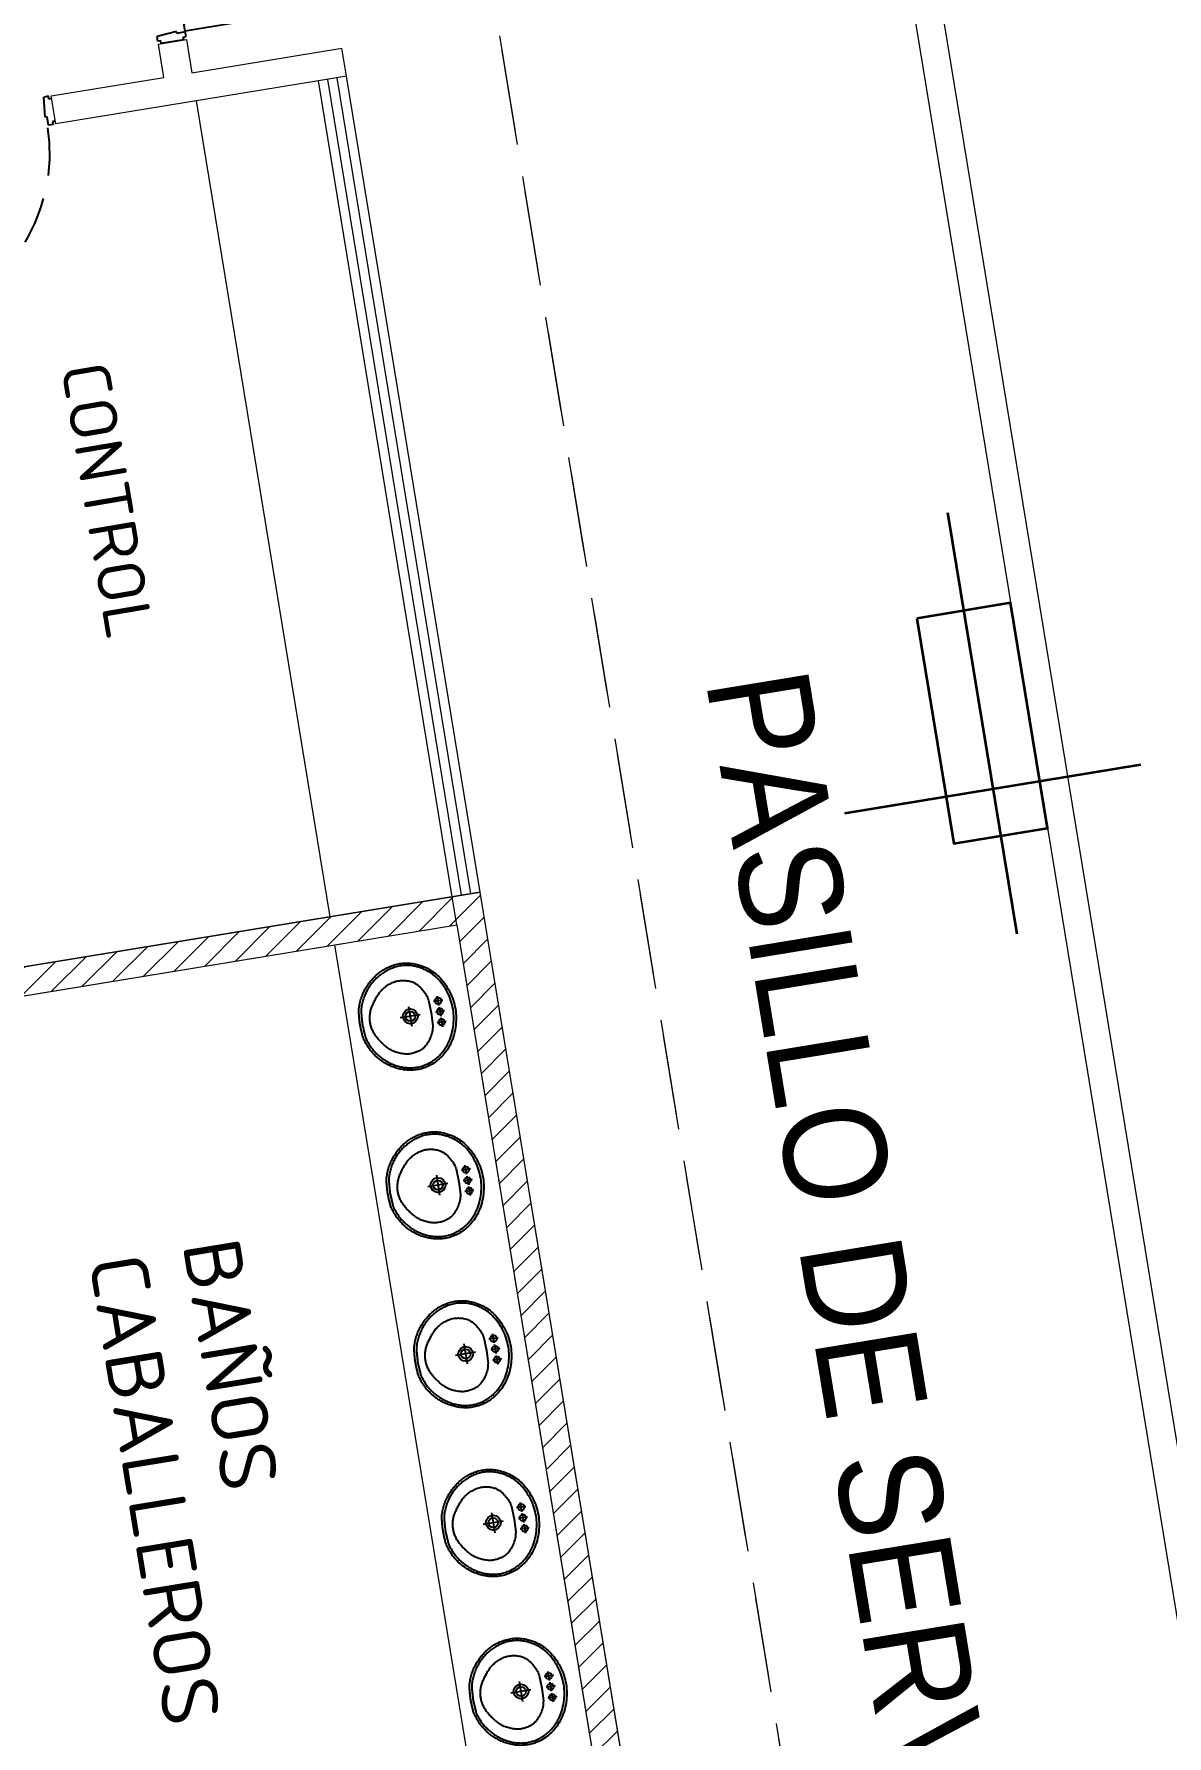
# Model space of a CAD drawing. Header units: metres. Extents: x 2 to 659295185, y -28 to 1124222152.
# Drawn here: x 655632.49 to 655638.45, y 1126381.87 to 1126390.82 of the extents above; entities that cross this region are included whole.
import ezdxf
from ezdxf.enums import TextEntityAlignment as Align

# ---------------------------------------------------------------- set-up
doc = ezdxf.new("R2010")
doc.units = ezdxf.units.M
doc.header["$MEASUREMENT"] = 0
for name, pattern in [('CCSM_C1_CUERPO EL$0$CONTINUA', [0]), ('CCSM_C1_CUERPO EL$0$DASHED', [0.75, 0.5, -0.25]), ('CCSM_C1_CUERPO EL$0$HIDDEN', [0.375, 0.25, -0.125]), ('CCSM_C1_CUERPO EL$0$HIDDEN2', [0.1875, 0.125, -0.0625]), ('DASHDOT', [1, 0.5, -0.25, 0, -0.25])]:
    doc.linetypes.add(name, pattern=pattern)
doc.layers.get('0').update_dxf_attribs({"linetype": 'CONTINUOUS'})
for name, color, linetype in [('CCSM_C1_CUERPO BJ$0$A-LOCAL ID', 7, 'CONTINUOUS'), ('CCSM_C1_CUERPO BJ$0$ID_Nº LOCAL', 7, 'CONTINUOUS'), ('CCSM_C1_CUERPO EL$0$A-PARED', 2, 'CCSM_C1_CUERPO EL$0$CONTINUA'), ('CCSM_C1_CUERPO EL$0$A-PROYECCIONES', 5, 'CCSM_C1_CUERPO EL$0$DASHED'), ('CCSM_C1_CUERPO EL$0$A-PUERTA', 5, 'CCSM_C1_CUERPO EL$0$CONTINUA'), ('CCSM_C1_CUERPO EL$0$A-SANITARIOS', 3, 'CONTINUOUS'), ('CCSM_C1_CUERPO EL$0$A-TEXTOS AREAS', 7, 'CCSM_C1_CUERPO EL$0$CONTINUA'), ('CCSM_C1_CUERPO EL$0$A-VENTANA', 4, 'CCSM_C1_CUERPO EL$0$CONTINUA'), ('CCSM_C1_CUERPO EL$0$A-VISTA 4', 8, 'CONTINUOUS'), ('CCSM_C1_CUERPO EL$0$A_PAREDES DE SERVICIO', 2, 'CCSM_C1_CUERPO EL$0$CONTINUA')]:
    doc.layers.add(name, color=color, linetype=linetype)
doc.layers.add('CCSM_XREF ESTRUCTURA15$0$E-CE-COLUMNA', color=2, linetype='CONTINUOUS', lineweight=35)
doc.layers.add('LOCALES ASIGNADOS', color=41, linetype='DASHDOT', lineweight=0)
doc.styles.add('CCSM_C1_CUERPO BJ$0$ROMANS', font='romans__.ttf')
doc.styles.add('CCSM_C1_CUERPO BJ$0$sigo', font='arial.ttf', dxfattribs={"width": 0.9})
doc.styles.add('CCSM_C1_CUERPO EL$0$ROMANS', font='romans__.ttf')
doc.styles.add('CCSM_C1_CUERPO EL$0$Standard', font='txt_____.ttf')

# ---------------------------------------------------------------- blocks, each defined once
blk = doc.blocks.new('CCSM_C1_CUERPO EL$0$P.Der 100.15')
for p, q in [((-0.045, 0.91), (-0.085, 0.91)), ((-0.085, 0), (-0.085, 0.91)), ((-0.045, 0.91), (-0.045, 0)), ((-0.985, -0.015), (-0.985, 0)), ((-0.985, 0), (-0.96, 0)), ((-0.96, 0), (-0.96, -0.045)), ((-0.04, 0), (-0.04, -0.045)), ((-0.015, 0), (-0.04, 0)), ((-0.015, -0.015), (-0.015, 0)), ((-1, -0.015), (-0.985, -0.015)), ((-0.96, -0.045), (-0.95, -0.045)), ((-0.95, -0.045), (-0.96, -0.15)), ((-0.045, 0), (-0.085, 0)), ((-0.05, -0.045), (-0.04, -0.15)), ((-0.04, -0.045), (-0.05, -0.045)), ((0, -0.015), (-0.015, -0.015)), ((-1, -0.135), (-0.985, -0.135)), ((-0.985, -0.135), (-0.985, -0.15)), ((-0.985, -0.15), (-0.96, -0.15)), ((-0.015, -0.15), (-0.04, -0.15)), ((0, -0.135), (-0.015, -0.135)), ((-0.015, -0.135), (-0.015, -0.15))]:
    blk.add_line(p, q)
at = {"color": 8, "linetype": 'CCSM_C1_CUERPO EL$0$HIDDEN'}
blk.add_arc((-0.045, 0), 0.91, 92.51931, 180, dxfattribs=at)
blk = doc.blocks.new('CCSM_C1_CUERPO EL$0$P. Doble 180+')
for p, q in [((-0.1376, 1.6192), (-0.1526, 1.6192)), ((-0.1526, 1.6192), (-0.1526, 1.5942)), ((-0.1376, 1.6342), (-0.1376, 1.6192)), ((-0.1376, 1.6342), (-0.0176, 1.6342)), ((-0.1376, 1.6342), (-0.0176, 1.6342)), ((-0.0176, 1.6342), (-0.0176, 1.6192)), ((-0.0176, 1.6192), (-0.0026, 1.6192)), ((-0.0026, 1.6192), (-0.0026, 1.5942)), ((-0.9376, 1.5892), (-0.1526, 1.5892)), ((-0.9376, 1.5892), (-0.9376, 1.5492)), ((-0.1526, 1.5492), (-0.9376, 1.5492)), ((-0.1526, 1.5942), (-0.1076, 1.5942)), ((-0.1526, 1.5892), (-0.1526, 1.5492)), ((-0.1076, 1.5842), (-0.0026, 1.5945)), ((-0.1076, 1.5942), (-0.1076, 1.5842)), ((-0.1526, 0.0692), (-0.9376, 0.0692)), ((-0.9376, 0.0292), (-0.9376, 0.0692)), ((-0.9376, 0.0292), (-0.9376, 0.0692)), ((-0.9376, 0.0292), (-0.1526, 0.0292)), ((-0.1526, 0.0292), (-0.1526, 0.0692)), ((-0.1526, 0.0242), (-0.1076, 0.0242)), ((-0.1526, -0.0008), (-0.1526, 0.0242)), ((-0.1076, 0.0342), (-0.0026, 0.0242)), ((-0.1076, 0.0242), (-0.1076, 0.0342)), ((-0.0026, -0.0008), (-0.0026, 0.0242)), ((-0.1376, -0.0008), (-0.1526, -0.0008)), ((-0.1376, -0.0158), (-0.1376, -0.0008)), ((-0.1376, -0.0158), (-0.0176, -0.0158)), ((-0.0176, -0.0158), (-0.0176, -0.0008)), ((-0.0176, -0.0008), (-0.0026, -0.0008))]:
    blk.add_line(p, q)
at = {"color": 8, "linetype": 'CCSM_C1_CUERPO EL$0$HIDDEN2'}
for centre, radius, start, end in [((-0.0688, 1.6862), 0.8795, 188.96376, 274.31696), ((-0.0752, -0.0599), 0.872, 85.22712, 171.49215)]:
    blk.add_arc(centre, radius, start, end, dxfattribs=at)
blk = doc.blocks.new('CCSM_C1_CUERPO EL$0$lavamanos')
at = {"linetype": 'Continuous'}
for p, q in [((-1.14567, -2.91338), (-2.87008, -2.91338)), ((-2.00787, -2.04724), (-2.00787, -3.77559)), ((-0.8622, -2.91338), (0.8622, -2.91338)), ((0, -2.04724), (0, -3.77559)), ((1.14567, -2.91338), (2.87008, -2.91338)), ((2.00787, -2.04724), (2.00787, -3.77559)), ((-1.88583, -8.50393), (1.88583, -8.50393)), ((0, -6.61811), (0, -10.38976))]:
    blk.add_line(p, q, dxfattribs=at)
for points in [[(0, -17.99212), (-0.15602, -17.98496), (-0.31178, -17.97732), (-0.46676, -17.96923), (-0.62247, -17.96061), (-0.7774, -17.95154), (-0.93305, -17.94193), (-1.08792, -17.93189), (-1.24321, -17.92132), (-1.24409, -17.92126), (-1.40018, -17.91107), (-1.55581, -17.90029), (-1.7108, -17.88895), (-1.86635, -17.87695), (-2.02185, -17.86434), (-2.17729, -17.85112), (-2.33209, -17.83734), (-2.48664, -17.82298), (-2.48819, -17.82283), (-2.7321, -17.76466), (-2.9741, -17.70033), (-3.21422, -17.62983), (-3.4526, -17.55314), (-3.68878, -17.47039), (-3.92289, -17.38154), (-4.15451, -17.28676), (-4.3831, -17.18628), (-4.38583, -17.18504), (-4.61263, -17.07783), (-4.836, -16.96507), (-5.05637, -16.84657), (-5.2736, -16.7224), (-5.48754, -16.59265), (-5.69793, -16.45748), (-5.90487, -16.31683), (-6.10726, -16.17149), (-6.11024, -16.16929), (-6.27287, -16.04616), (-6.43208, -15.92036), (-6.58866, -15.7913), (-6.74256, -15.65905), (-6.8937, -15.52366), (-7.04202, -15.38519), (-7.18756, -15.24358), (-7.32904, -15.10015), (-7.33071, -15.09842), (-7.47169, -14.95052), (-7.6088, -14.80093), (-7.74293, -14.64866), (-7.87401, -14.49376), (-8.00211, -14.33619), (-8.12696, -14.17623), (-8.24863, -14.01384), (-8.36614, -13.85039), (-8.36797, -13.84777), (-8.50025, -13.65325), (-8.62668, -13.45667), (-8.74803, -13.25691), (-8.86431, -13.054), (-8.9753, -12.8483), (-9.08105, -12.6397), (-9.18137, -12.42859), (-9.27559, -12.21653), (-9.36657, -11.99892), (-9.45134, -11.78056), (-9.53044, -11.56007), (-9.6038, -11.33761), (-9.67138, -11.11333), (-9.73313, -10.88737), (-9.78902, -10.6599), (-9.83858, -10.43307), (-9.88817, -10.16833), (-9.9285, -9.90369), (-9.95981, -9.63782), (-9.98205, -9.37117), (-9.99523, -9.10379), (-9.99931, -8.83997), (-9.99443, -8.57243), (-9.98031, -8.30315), (-9.98012, -8.30043), (-9.95723, -8.03641), (-9.92507, -7.77125), (-9.88387, -7.50746), (-9.83362, -7.24512), (-9.77443, -6.98478), (-9.70635, -6.72662), (-9.62943, -6.47083), (-9.54331, -6.21653), (-9.54108, -6.21034), (-9.42519, -5.90571), (-9.29761, -5.60409), (-9.15896, -5.30725), (-9.0095, -5.0157), (-8.84949, -4.72997), (-8.67901, -4.45019), (-8.49844, -4.17699), (-8.30709, -3.90944), (-8.10673, -3.65144), (-7.896, -3.39996), (-7.67614, -3.15661), (-7.44739, -2.92165), (-7.21002, -2.69534), (-6.96428, -2.47795), (-6.71071, -2.26995), (-6.44882, -2.07086), (-6.4474, -2.06985), (-6.09342, -1.8285), (-5.72945, -1.60035), (-5.35697, -1.38637), (-4.97653, -1.1869), (-4.58869, -1.00223), (-4.19402, -0.83262), (-3.79311, -0.67834), (-3.38583, -0.53937), (-3.38148, -0.53797), (-2.97062, -0.41452), (-2.55462, -0.30671), (-2.1348, -0.21491), (-1.71177, -0.13925), (-1.28615, -0.07986), (-0.85858, -0.03682), (-0.42966, -0.01018), (0, 0), (0.42963, -0.01033), (0.85867, -0.03702), (1.28621, -0.08015), (1.71194, -0.13969), (2.13491, -0.21549), (2.55482, -0.30751), (2.97072, -0.41554), (3.38189, -0.53937), (3.78887, -0.67819), (4.18996, -0.83242), (4.58469, -1.00185), (4.97278, -1.18636), (5.35351, -1.38562), (5.72617, -1.59924), (6.0905, -1.82709), (6.44479, -2.068), (6.44882, -2.07086), (6.45017, -2.07185), (6.71159, -2.27052), (6.96469, -2.47832), (7.20981, -2.69548), (7.4466, -2.9217), (7.67469, -3.15662), (7.89383, -3.39998), (8.10359, -3.65128), (8.30315, -3.90944), (8.49534, -4.17689), (8.67685, -4.45036), (8.84803, -4.73025), (9.00872, -5.01629), (9.1587, -5.30809), (9.29776, -5.60525), (9.42572, -5.90736), (9.54188, -6.21255), (9.54331, -6.21653), (9.62943, -6.47084), (9.70633, -6.72652), (9.77441, -6.98469), (9.83361, -7.24504), (9.88386, -7.50739), (9.92507, -7.77118), (9.95722, -8.03623), (9.98013, -8.30043), (9.98032, -8.30315), (9.99443, -8.57236), (9.99931, -8.84003), (9.99523, -9.10374), (9.98205, -9.37112), (9.95979, -9.63791), (9.92848, -9.90378), (9.88817, -10.16832), (9.83858, -10.43307), (9.83797, -10.43598), (9.78765, -10.66236), (9.73129, -10.88918), (9.66927, -11.11468), (9.60166, -11.33855), (9.52854, -11.56054), (9.44988, -11.78078), (9.36576, -11.999), (9.27559, -12.21653), (9.18048, -12.42865), (9.07944, -12.63991), (8.97322, -12.84862), (8.86195, -13.05451), (8.74556, -13.25773), (8.6242, -13.45801), (8.49793, -13.65523), (8.36614, -13.85039), (8.24854, -14.01397), (8.12687, -14.17636), (8.00201, -14.33631), (7.87401, -14.49376), (7.74293, -14.64866), (7.6087, -14.80104), (7.47159, -14.95063), (7.33071, -15.09842), (7.18852, -15.24243), (7.04257, -15.38427), (6.89358, -15.52312), (6.74182, -15.65872), (6.58715, -15.79121), (6.42973, -15.92042), (6.26975, -16.04622), (6.1063, -16.16929), (5.90409, -16.31515), (5.69734, -16.45615), (5.48694, -16.59165), (5.27292, -16.72162), (5.05566, -16.84583), (4.83521, -16.96427), (4.61158, -17.07691), (4.38467, -17.18378), (4.38189, -17.18504), (4.15347, -17.28579), (3.92197, -17.38088), (3.68808, -17.46994), (3.4521, -17.55286), (3.2139, -17.62968), (2.9738, -17.7003), (2.73195, -17.76467), (2.48819, -17.82283), (2.48664, -17.82298), (2.33209, -17.83734), (2.17669, -17.85117), (2.02124, -17.86439), (1.86635, -17.87695), (1.7108, -17.88895), (1.55521, -17.90034), (1.39957, -17.91111), (1.24409, -17.92126), (1.24321, -17.92132), (1.08792, -17.93189), (0.9323, -17.94198), (0.7774, -17.95154), (0.62172, -17.96065), (0.46676, -17.96923), (0.31102, -17.97736), (0.15602, -17.98496), (0, -17.99212)], [(0, -16.06299), (-0.18792, -16.0599), (-0.37554, -16.05066), (-0.56285, -16.03525), (-0.74947, -16.01371), (-0.93536, -15.98605), (-1.12025, -15.95229), (-1.30384, -15.91251), (-1.4859, -15.86675), (-1.48819, -15.86614), (-1.49138, -15.86528), (-1.672, -15.81354), (-1.8507, -15.75596), (-2.02734, -15.69259), (-2.20181, -15.62348), (-2.374, -15.54866), (-2.54358, -15.46828), (-2.71043, -15.3824), (-2.87402, -15.29133), (-3.04605, -15.19008), (-3.21542, -15.08647), (-3.38315, -14.9799), (-3.5489, -14.8706), (-3.71277, -14.7585), (-3.87486, -14.64352), (-4.03483, -14.52591), (-4.19175, -14.40641), (-4.19291, -14.40551), (-4.34937, -14.28142), (-4.50255, -14.1558), (-4.65382, -14.02758), (-4.80284, -13.89704), (-4.94986, -13.76398), (-5.09456, -13.62867), (-5.23718, -13.49089), (-5.37629, -13.35207), (-5.37795, -13.35039), (-5.37876, -13.34942), (-5.52197, -13.17233), (-5.65854, -12.99125), (-5.78892, -12.80566), (-5.91297, -12.61578), (-6.03053, -12.42182), (-6.14144, -12.2241), (-6.24566, -12.02265), (-6.34252, -11.81889), (-6.34294, -11.81798), (-6.4347, -11.60908), (-6.51887, -11.39832), (-6.59586, -11.18484), (-6.66561, -10.96878), (-6.72798, -10.75058), (-6.78293, -10.5304), (-6.83039, -10.30848), (-6.87008, -10.08661), (-6.87037, -10.08329), (-6.88356, -9.88894), (-6.88978, -9.69559), (-6.88918, -9.50479), (-6.88176, -9.31148), (-6.86748, -9.11856), (-6.84635, -8.92626), (-6.81842, -8.73484), (-6.78346, -8.5433), (-6.78313, -8.54172), (-6.74096, -8.35347), (-6.69168, -8.16565), (-6.63561, -7.97975), (-6.57283, -7.796), (-6.50342, -7.61466), (-6.42746, -7.43595), (-6.34506, -7.26013), (-6.25591, -7.08661), (-6.08348, -6.85262), (-5.89907, -6.62679), (-5.70371, -6.41048), (-5.49777, -6.20413), (-5.28179, -6.00827), (-5.05633, -5.82341), (-4.82195, -5.65), (-4.57874, -5.48819), (-4.32876, -5.34015), (-4.07122, -5.20434), (-3.80737, -5.08145), (-3.53769, -4.97171), (-3.26299, -4.87546), (-2.9838, -4.79287), (-2.70086, -4.72417), (-2.41481, -4.66952), (-2.41339, -4.66929), (0, -4.56693), (2.41339, -4.66929), (2.41481, -4.66952), (2.70086, -4.72417), (2.98371, -4.79285), (3.26291, -4.87543), (3.5376, -4.97168), (3.80729, -5.08142), (4.07114, -5.2043), (4.32869, -5.34011), (4.57874, -5.48819), (4.82187, -5.64995), (5.05626, -5.82335), (5.28173, -6.00821), (5.49771, -6.20407), (5.70365, -6.41042), (5.89907, -6.62679), (6.08348, -6.85262), (6.25591, -7.08661), (6.34414, -7.2601), (6.42574, -7.43587), (6.50097, -7.61437), (6.5698, -7.79552), (6.63207, -7.97894), (6.68777, -8.16455), (6.73678, -8.35195), (6.77883, -8.5399), (6.77953, -8.5433), (6.81538, -8.73475), (6.84411, -8.92617), (6.8659, -9.11858), (6.88074, -9.31165), (6.88859, -9.50514), (6.88948, -9.69608), (6.88343, -9.88963), (6.8703, -10.08407), (6.87008, -10.08661), (6.83037, -10.30858), (6.7829, -10.5305), (6.72795, -10.75068), (6.66558, -10.96888), (6.59586, -11.18484), (6.51887, -11.39832), (6.4347, -11.60908), (6.34294, -11.81798), (6.34252, -11.81889), (6.24562, -12.02262), (6.14129, -12.22398), (6.03014, -12.42165), (5.91231, -12.61541), (5.78792, -12.80504), (5.65714, -12.9903), (5.52016, -13.17091), (5.37646, -13.34749), (5.37402, -13.35039), (5.23533, -13.48965), (5.09309, -13.6277), (4.94864, -13.76317), (4.8019, -13.89615), (4.65278, -14.02673), (4.50159, -14.15462), (4.34823, -14.27992), (4.19174, -14.40337), (4.18898, -14.40551), (4.03258, -14.52531), (3.87308, -14.64318), (3.71169, -14.75815), (3.54833, -14.87031), (3.38305, -14.97961), (3.2159, -15.08603), (3.04692, -15.18953), (2.87543, -15.29051), (2.87402, -15.29133), (2.87064, -15.29327), (2.7069, -15.38393), (2.53994, -15.46947), (2.37031, -15.54958), (2.19818, -15.62419), (2.02374, -15.69321), (1.84717, -15.75658), (1.66865, -15.81423), (1.48819, -15.86614), (1.4859, -15.86675), (1.30384, -15.91251), (1.12016, -15.95231), (0.93536, -15.98605), (0.74947, -16.01371), (0.56285, -16.03525), (0.37554, -16.05066), (0.18792, -16.0599), (0, -16.06299)]]:
    blk.add_lwpolyline(points, close=True, dxfattribs=at)
blk.add_lwpolyline([(0, -0.43307), (-0.0032, -0.43309), (-0.41557, -0.44293), (-0.82705, -0.4685), (-1.23741, -0.50981), (-1.64573, -0.56674), (-2.05158, -0.63924), (-2.45453, -0.72723), (-2.85365, -0.83052), (-3.24803, -0.94881), (-3.63967, -1.08338), (-4.02553, -1.23249), (-4.40547, -1.39606), (-4.77897, -1.57387), (-5.14533, -1.76558), (-5.50434, -1.97107), (-5.85533, -2.18998), (-6.19685, -2.42126), (-6.19827, -2.42231), (-6.2887, -2.49008), (-6.37749, -2.55848), (-6.46537, -2.62804), (-6.55222, -2.69867), (-6.63824, -2.77053), (-6.7233, -2.84351), (-6.80739, -2.91761), (-6.88976, -2.99212), (-6.97274, -3.06918), (-7.0539, -3.14641), (-7.13418, -3.22475), (-7.21345, -3.30404), (-7.29177, -3.38434), (-7.36908, -3.46561), (-7.44528, -3.54774), (-7.51968, -3.62992), (-7.52139, -3.63182), (-7.52994, -3.6414), (-7.53828, -3.65087), (-7.54653, -3.66038), (-7.55471, -3.66995), (-7.56284, -3.6796), (-7.57088, -3.68929), (-7.57885, -3.69904), (-7.58661, -3.70866), (-7.59313, -3.71598), (-7.60096, -3.72476), (-7.60895, -3.73372), (-7.61679, -3.74249), (-7.62464, -3.75126), (-7.63265, -3.7602), (-7.64051, -3.76896), (-7.64982, -3.77933), (-7.65354, -3.78346), (-7.77251, -3.92911), (-7.88765, -4.07645), (-7.9995, -4.22614), (-8.10806, -4.37823), (-8.2133, -4.53265), (-8.31516, -4.68931), (-8.4136, -4.84814), (-8.50787, -5.00787), (-8.50846, -5.00889), (-8.60047, -5.17295), (-8.6881, -5.33775), (-8.77195, -5.50437), (-8.85211, -5.67293), (-8.92848, -5.84325), (-9.00102, -6.01523), (-9.06964, -6.18868), (-9.13386, -6.3622), (-9.21541, -6.60277), (-9.2883, -6.84446), (-9.35302, -7.08859), (-9.40945, -7.33476), (-9.45752, -7.5827), (-9.49718, -7.83201), (-9.52841, -8.08263), (-9.55101, -8.3323), (-9.55118, -8.33464), (-9.56448, -8.58891), (-9.56894, -8.84181), (-9.56479, -9.09102), (-9.55192, -9.34362), (-9.53034, -9.59552), (-9.50007, -9.84664), (-9.46116, -10.09645), (-9.41339, -10.34645), (-9.36597, -10.56168), (-9.31264, -10.77768), (-9.25391, -10.99213), (-9.18973, -11.20515), (-9.12019, -11.41649), (-9.04537, -11.62587), (-8.96522, -11.83341), (-8.87925, -12.04028), (-8.87795, -12.0433), (-8.78772, -12.24568), (-8.69175, -12.44739), (-8.59074, -12.64662), (-8.48477, -12.84325), (-8.37396, -13.03704), (-8.25824, -13.2281), (-8.13777, -13.4162), (-8.01181, -13.60236), (-7.8991, -13.75924), (-7.78256, -13.91489), (-7.66288, -14.06833), (-7.54019, -14.21938), (-7.41464, -14.36786), (-7.28609, -14.51395), (-7.15468, -14.65748), (-7.01968, -14.79921), (-7.01804, -14.8009), (-6.88233, -14.93771), (-6.74301, -15.07248), (-6.60095, -15.20433), (-6.45608, -15.33332), (-6.30869, -15.4592), (-6.15872, -15.582), (-6.00614, -15.70177), (-5.85039, -15.81889), (-5.65802, -15.95721), (-5.46155, -16.09113), (-5.26164, -16.22013), (-5.05866, -16.34397), (-4.8525, -16.46272), (-4.64353, -16.57616), (-4.43164, -16.68435), (-4.21654, -16.7874), (-4.00016, -16.88334), (-3.7808, -16.97381), (-3.55914, -17.05851), (-3.33535, -17.13737), (-3.10943, -17.21039), (-2.88181, -17.27743), (-2.65252, -17.33848), (-2.42126, -17.3937), (-2.4164, -17.39414), (-2.26792, -17.40746), (-2.11711, -17.42063), (-1.96627, -17.43345), (-1.81637, -17.44583), (-1.66547, -17.45794), (-1.51454, -17.46969), (-1.36456, -17.48101), (-1.2126, -17.49212), (-1.21195, -17.49216), (-1.06192, -17.50172), (-0.91055, -17.51099), (-0.75821, -17.51996), (-0.60681, -17.5285), (-0.45538, -17.53668), (-0.30393, -17.54449), (-0.15246, -17.55193), (0, -17.55905), (0.00328, -17.5589), (0.15446, -17.55184), (0.30468, -17.54445), (0.45581, -17.53664), (0.60599, -17.52851), (0.75707, -17.51995), (0.90721, -17.51107), (1.05825, -17.50176), (1.20866, -17.49212), (1.36029, -17.48111), (1.51241, -17.46969), (1.66354, -17.45797), (1.8156, -17.44581), (1.96667, -17.43337), (2.11867, -17.42047), (2.26968, -17.4073), (2.42031, -17.39379), (2.42126, -17.3937), (2.65238, -17.33852), (2.88181, -17.27743), (3.10943, -17.21039), (3.33521, -17.13742), (3.55901, -17.05856), (3.7808, -16.97381), (4.00016, -16.88334), (4.21654, -16.7874), (4.43164, -16.68435), (4.6434, -16.57622), (4.8525, -16.46272), (5.05854, -16.34404), (5.26164, -16.22013), (5.46143, -16.09121), (5.65802, -15.95721), (5.85039, -15.81889), (6.00615, -15.70175), (6.15862, -15.58207), (6.30859, -15.45926), (6.4561, -15.33329), (6.60087, -15.20439), (6.74295, -15.07252), (6.88238, -14.93765), (7.01804, -14.8009), (7.01969, -14.79921), (7.02105, -14.79782), (7.15567, -14.65643), (7.28652, -14.5133), (7.41453, -14.36744), (7.53947, -14.21913), (7.66147, -14.06821), (7.78039, -13.91485), (7.89609, -13.75922), (8.00787, -13.60236), (8.0096, -13.59989), (8.13606, -13.41435), (8.25698, -13.22677), (8.37307, -13.03615), (8.48432, -12.84251), (8.59052, -12.64621), (8.69167, -12.44726), (8.78775, -12.24567), (8.87795, -12.0433), (8.87925, -12.04028), (8.96517, -11.83354), (9.04532, -11.62599), (9.12019, -11.41649), (9.18969, -11.20528), (9.25387, -10.99226), (9.31264, -10.77768), (9.36594, -10.56181), (9.41339, -10.34645), (9.46031, -10.09655), (9.49841, -9.84683), (9.528, -9.59584), (9.54903, -9.34411), (9.56147, -9.0917), (9.56532, -8.84263), (9.56069, -8.59006), (9.54733, -8.33598), (9.54724, -8.33464), (9.5471, -8.33258), (9.52539, -8.08282), (9.49496, -7.83221), (9.45595, -7.58269), (9.40843, -7.33476), (9.35241, -7.08849), (9.28802, -6.8444), (9.2153, -6.60265), (9.13386, -6.3622), (9.06964, -6.18868), (9.00097, -6.01512), (8.92843, -5.84313), (8.85211, -5.67293), (8.77195, -5.50437), (8.68804, -5.33764), (8.60041, -5.17283), (8.50846, -5.00889), (8.50787, -5.00787), (8.41351, -4.84809), (8.31492, -4.68927), (8.21283, -4.53269), (8.10729, -4.37842), (7.99834, -4.22653), (7.88605, -4.07709), (7.77047, -3.93019), (7.6509, -3.785), (7.64961, -3.78346), (7.64773, -3.78111), (7.64044, -3.77207), (7.63296, -3.7629), (7.6254, -3.75376), (7.6178, -3.74469), (7.61012, -3.73564), (7.60241, -3.72667), (7.59461, -3.71773), (7.58661, -3.70866), (7.5849, -3.70676), (7.57635, -3.69719), (7.56803, -3.68774), (7.55976, -3.6782), (7.55157, -3.66863), (7.54346, -3.65899), (7.53542, -3.6493), (7.52744, -3.63955), (7.51969, -3.62992), (7.44528, -3.54773), (7.36897, -3.46549), (7.29174, -3.38431), (7.21341, -3.30399), (7.13412, -3.22469), (7.05392, -3.14644), (6.97266, -3.06909), (6.88976, -2.99212), (6.8073, -2.91758), (6.7232, -2.84362), (6.63798, -2.77074), (6.55187, -2.69913), (6.46467, -2.62864), (6.3766, -2.55945), (6.28759, -2.49147), (6.19691, -2.42419), (6.19291, -2.42126), (5.85224, -2.18986), (5.50224, -1.97105), (5.1442, -1.76567), (4.77877, -1.5741), (4.40618, -1.39645), (4.02713, -1.23307), (3.64214, -1.08419), (3.25136, -0.94988), (3.24803, -0.94881), (2.85263, -0.8305), (2.45261, -0.72723), (2.04878, -0.63926), (1.64205, -0.56678), (1.2327, -0.50984), (0.82163, -0.46856), (0.40913, -0.44298), (-0.00394, -0.43307)], dxfattribs=at)
for centre, radius in [((-2.00787, -2.91338), 0.59055), ((0, -2.91338), 0.59055), ((2.00787, -2.91338), 0.59056), ((0, -8.50393), 1.37795), ((0, -8.50393), 0.88583)]:
    blk.add_circle(centre, radius, dxfattribs=at)
blk = doc.blocks.new('CCSM_XREF ESTRUCTURA15$0$COL REC 120X50')
at = {"color": 5}
for p, q in [((0, -0.7889), (0, 0.7889)), ((-1.4737, 0), (0.7737, 0))]:
    blk.add_line(p, q, dxfattribs=at)
blk.add_lwpolyline([(-0.95, -0.25), (0.25, -0.25), (0.25, 0.25), (-0.95, 0.25)], close=True)
blk = doc.blocks.new('CCSM_C1_CUERPO BJ$0$IDENT LOCAL')
at = {"style": 'CCSM_C1_CUERPO BJ$0$ROMANS'}
for tag, height, p in [('AREA-EXACTA', 0.5, (0.587, 0.096)), ('NºLOCAL', 0.7, (1.17, 0.119)), ('RUBRO', 0.35, (0, 0)), ('USO', 0.35, (-0.587, -0.096))]:
    blk.add_attdef(tag, text='', height=height, rotation=279.3085, dxfattribs=at).set_placement(p, align=Align.BOTTOM_CENTER)

msp = doc.modelspace()

# ---------------------------------------------------------------- hatches: boundary and pattern name
at = {"layer": 'CCSM_C1_CUERPO EL$0$A_PAREDES DE SERVICIO', "lineweight": 5}
h = msp.add_hatch(dxfattribs=at)
h.set_pattern_fill('ANSI31', color=8, scale=0.03, style=0)
h.set_pattern_definition([(45, (-1.749075, -4.25296), (-0.067351920908, 0.067351920908), [])])
edge = h.paths.add_edge_path()
edge.add_line((655630.9116, 1126373.7091), (655636.5957, 1126374.6408))
edge.add_line((655636.5957, 1126374.6408), (655636.6119, 1126374.5421))
edge.add_line((655636.6119, 1126374.5421), (655636.7599, 1126374.5664))
edge.add_line((655636.7599, 1126374.5664), (655634.8351, 1126386.3097))
edge.add_line((655634.8351, 1126386.3097), (655632.22, 1126385.881))
edge.add_line((655632.22, 1126385.881), (655631.9445, 1126387.5619))
edge.add_line((655631.9445, 1126387.5619), (655629.8041, 1126387.211))
edge.add_line((655629.8041, 1126387.211), (655629.7879, 1126387.3097))
edge.add_line((655629.7879, 1126387.3097), (655629.6399, 1126387.2855))
edge.add_line((655629.6399, 1126387.2855), (655629.6965, 1126386.9401))
edge.add_line((655629.6965, 1126386.9401), (655629.8445, 1126386.9643))
edge.add_line((655629.8445, 1126386.9643), (655629.8283, 1126387.063))
edge.add_line((655629.8283, 1126387.063), (655631.8207, 1126387.3896))
edge.add_line((655631.8207, 1126387.3896), (655632.072, 1126385.8568))
edge.add_line((655632.072, 1126385.8568), (655630.0786, 1126385.53))
edge.add_line((655630.0786, 1126385.53), (655629.9905, 1126386.0763))
edge.add_line((655629.9905, 1126386.0763), (655629.8421, 1126386.0519))
edge.add_line((655629.8421, 1126386.0519), (655630.267, 1126383.4531))
edge.add_line((655630.267, 1126383.4531), (655631.0763, 1126383.5858))
edge.add_line((655631.0763, 1126383.5858), (655631.5196, 1126380.8815))
edge.add_line((655631.5196, 1126380.8815), (655631.64, 1126380.9012))
edge.add_line((655631.64, 1126380.9012), (655631.6319, 1126380.9506))
edge.add_line((655631.6319, 1126380.9506), (655632.3714, 1126381.0718))
edge.add_line((655632.3714, 1126381.0718), (655632.3471, 1126381.2198))
edge.add_line((655632.3471, 1126381.2198), (655631.6352, 1126381.1031))
edge.add_line((655631.6352, 1126381.1031), (655631.2243, 1126383.61))
edge.add_line((655631.2243, 1126383.61), (655631.9644, 1126383.7314))
edge.add_line((655631.9644, 1126383.7314), (655631.9402, 1126383.8794))
edge.add_line((655631.9402, 1126383.8794), (655630.3907, 1126383.6254))
edge.add_line((655630.3907, 1126383.6254), (655630.1028, 1126385.382))
edge.add_line((655630.1028, 1126385.382), (655634.7113, 1126386.1373))
edge.add_line((655634.7113, 1126386.1373), (655635.6204, 1126380.591))
edge.add_line((655635.6204, 1126380.591), (655634.9523, 1126380.4815))
edge.add_line((655634.9523, 1126380.4815), (655634.9766, 1126380.3335))
edge.add_line((655634.9766, 1126380.3335), (655635.6447, 1126380.443))
edge.add_line((655635.6447, 1126380.443), (655636.5714, 1126374.7888))
edge.add_line((655636.5714, 1126374.7888), (655635.5303, 1126374.6182))
edge.add_line((655635.5303, 1126374.6182), (655635.2311, 1126376.4438))
edge.add_line((655635.2311, 1126376.4438), (655635.1324, 1126376.4276))
edge.add_line((655635.1324, 1126376.4276), (655635.4317, 1126374.602))
edge.add_line((655635.4317, 1126374.602), (655634.3905, 1126374.4314))
edge.add_line((655634.3905, 1126374.4314), (655634.0913, 1126376.257))
edge.add_line((655634.0913, 1126376.257), (655633.9926, 1126376.2408))
edge.add_line((655633.9926, 1126376.2408), (655634.2919, 1126374.4152))
edge.add_line((655634.2919, 1126374.4152), (655633.2508, 1126374.2445))
edge.add_line((655633.2508, 1126374.2445), (655632.9515, 1126376.0702))
edge.add_line((655632.9515, 1126376.0702), (655632.8528, 1126376.054))
edge.add_line((655632.8528, 1126376.054), (655633.1521, 1126374.2284))
edge.add_line((655633.1521, 1126374.2284), (655632.111, 1126374.0577))
edge.add_line((655632.111, 1126374.0577), (655631.8117, 1126375.8834))
edge.add_line((655631.8117, 1126375.8834), (655631.713, 1126375.8672))
edge.add_line((655631.713, 1126375.8672), (655632.0123, 1126374.0415))
edge.add_line((655632.0123, 1126374.0415), (655630.9712, 1126373.8709))
edge.add_line((655630.9712, 1126373.8709), (655630.0444, 1126379.525))
edge.add_line((655630.0444, 1126379.525), (655633.7924, 1126380.1394))
edge.add_line((655633.7924, 1126380.1394), (655633.7681, 1126380.2874))
edge.add_line((655633.7681, 1126380.2874), (655631.7916, 1126379.9634))
edge.add_line((655631.7916, 1126379.9634), (655631.7835, 1126380.0128))
edge.add_line((655631.7835, 1126380.0128), (655631.6651, 1126379.9934))
edge.add_line((655631.6651, 1126379.9934), (655631.6732, 1126379.944))
edge.add_line((655631.6732, 1126379.944), (655629.0285, 1126379.5105))
edge.add_line((655629.0285, 1126379.5105), (655629.0204, 1126379.5599))
edge.add_line((655629.0204, 1126379.5599), (655628.902, 1126379.5405))
edge.add_line((655628.902, 1126379.5405), (655628.9101, 1126379.4911))
edge.add_line((655628.9101, 1126379.4911), (655626.4162, 1126379.0824))
edge.add_line((655626.4162, 1126379.0824), (655626.4405, 1126378.9343))
edge.add_line((655626.4405, 1126378.9343), (655629.8964, 1126379.5008))
edge.add_line((655629.8964, 1126379.5008), (655630.8231, 1126373.8466))
edge.add_line((655630.8231, 1126373.8466), (655629.782, 1126373.676))
edge.add_line((655629.782, 1126373.676), (655629.4828, 1126375.5016))
edge.add_line((655629.4828, 1126375.5016), (655629.3841, 1126375.4854))
edge.add_line((655629.3841, 1126375.4854), (655629.6834, 1126373.6598))
edge.add_line((655629.6834, 1126373.6598), (655628.6422, 1126373.4892))
edge.add_line((655628.6422, 1126373.4892), (655628.343, 1126375.3148))
edge.add_line((655628.343, 1126375.3148), (655628.2443, 1126375.2986))
edge.add_line((655628.2443, 1126375.2986), (655628.5436, 1126373.473))
edge.add_line((655628.5436, 1126373.473), (655627.838, 1126373.3573))
edge.add_line((655627.838, 1126373.3573), (655627.8622, 1126373.2093))
edge.add_line((655627.8622, 1126373.2093), (655630.7635, 1126373.6849))
h.paths.add_polyline_path([(655628.079, 1126385.3036), (655627.9309, 1126385.2793), (655627.9471, 1126385.1806), (655625.9536, 1126384.8539), (655625.9779, 1126384.7059), (655627.9714, 1126385.0326), (655628.1137, 1126384.1642), (655628.1138, 1126384.1642), (655628.1171, 1126384.1445), (655628.117, 1126384.1445), (655628.2593, 1126383.2761), (655628.2594, 1126383.2761), (655628.2626, 1126383.2563), (655628.2625, 1126383.2563), (655628.4049, 1126382.3879), (655628.405, 1126382.3879), (655628.4082, 1126382.3682), (655628.4081, 1126382.3682), (655628.6945, 1126380.6211), (655627.1732, 1126380.3718), (655627.1975, 1126380.2237), (655628.7483, 1126380.4779), (655628.7564, 1126380.4286), (655628.8748, 1126380.448), (655628.8667, 1126380.4974)])
h.paths.add_polyline_path([(655625.4602, 1126384.773), (655625.4844, 1126384.625), (655623.3628, 1126384.2773), (655624.2719, 1126378.7309), (655624.9399, 1126378.8404), (655624.9642, 1126378.6923), (655624.2961, 1126378.5828), (655625.2229, 1126372.9287), (655626.264, 1126373.0993), (655625.9647, 1126374.925), (655626.0634, 1126374.9412), (655626.3627, 1126373.1155), (655627.3446, 1126373.2765), (655627.3688, 1126373.1284), (655625.0991, 1126372.7564), (655623.1905, 1126384.401), (655625.4602, 1126384.773)])
h.paths.add_polyline_path([(655627.5025, 1126373.3023), (655627.2032, 1126375.128), (655627.1045, 1126375.1118), (655627.4038, 1126373.2862)], flags=17)
at = {"layer": 'LOCALES ASIGNADOS'}
h = msp.add_hatch(color=256, dxfattribs=at)
edge = h.paths.add_edge_path()
edge.add_arc((219491.1056, 1054914.3756), 441878.9229, 9.308049718, 9.309563548, ccw=False)
edge.add_line((655551.8097, 1126384.9626), (655564.5398, 1126387.0492))
edge.add_line((655564.5398, 1126387.0492), (655562.5867, 1126398.9652))
edge.add_line((655562.5867, 1126398.9652), (655552.3922, 1126397.2942))
edge.add_line((655552.3922, 1126397.2942), (655552.4569, 1126396.8995))
edge.add_line((655552.4569, 1126396.8995), (655549.9212, 1126396.4839))

# ---------------------------------------------------------------- linework, layer by layer
at = {"layer": 'CCSM_C1_CUERPO EL$0$A-PARED', "lineweight": 5}
for p, q in [((655633.3177, 1126390.621), (655634.1072, 1126390.7504)), ((655634.1315, 1126390.6024), (655634.1072, 1126390.7504)), ((655632.5776, 1126390.4997), (655633.1697, 1126390.5968)), ((655633.9835, 1126390.5781), (655632.6019, 1126390.3517)), ((655634.1315, 1126390.6024), (655633.9835, 1126390.5781)), ((655632.6019, 1126390.3517), (655632.5776, 1126390.4997)), ((655632.22, 1126385.881), (655634.8351, 1126386.3097)), ((655636.7599, 1126374.5664), (655634.8351, 1126386.3097)), ((655630.1028, 1126385.382), (655634.7113, 1126386.1373)), ((655634.7113, 1126386.1373), (655635.6204, 1126380.591))]:
    msp.add_line(p, q, dxfattribs=at)
for points in [[(655640.9318, 1126368.5884), (655634.9208, 1126405.2613), (655634.7728, 1126405.237), (655640.7838, 1126368.5641)], [(655633.1697, 1126390.5968), (655633.141, 1126390.7719), (655633.289, 1126390.7961), (655633.3177, 1126390.6214), (655633.3177, 1126390.6214)]]:
    msp.add_lwpolyline(points, dxfattribs=at)
at = {"layer": 'CCSM_C1_CUERPO EL$0$A-PROYECCIONES', "lineweight": 5}
for p, q in [((655635.625, 1126386.6221), (655633.7222, 1126398.2313)), ((655637.566, 1126374.7801), (655635.6511, 1126386.4632))]:
    msp.add_line(p, q, dxfattribs=at)
msp.add_lwpolyline([(655639.52, 1126362.8587), (655634.0853, 1126396.0162), (655621.6215, 1126393.9733), (655622.4626, 1126388.8418), (655627.0563, 1126360.8157), (655638.9969, 1126362.7729)], close=True, dxfattribs=at)
at = {"layer": 'CCSM_C1_CUERPO EL$0$A-SANITARIOS', "lineweight": 5}
msp.add_lwpolyline([(655634.0699, 1126386.0322), (655634.7113, 1126386.1373), (655635.6204, 1126380.591), (655634.979, 1126380.4859)], close=True, dxfattribs=at)
at = {"layer": 'CCSM_C1_CUERPO EL$0$A-VENTANA', "lineweight": 5}
for p, q in [((655634.7364, 1126386.2935), (655634.0328, 1126390.5862)), ((655634.7857, 1126386.3016), (655634.0821, 1126390.5943))]:
    msp.add_line(p, q, dxfattribs=at)
at = {"layer": 'CCSM_C1_CUERPO EL$0$A-VISTA 4', "lineweight": 5}
for p, q in [((655634.6871, 1126386.2854), (655633.9835, 1126390.5781)), ((655634.8351, 1126386.3097), (655634.1315, 1126390.6024)), ((655634.0456, 1126386.1803), (655633.342, 1126390.473))]:
    msp.add_line(p, q, dxfattribs=at)
at = {"layer": 'CCSM_C1_CUERPO EL$0$A_PAREDES DE SERVICIO', "lineweight": 5}
for points in [[(655636.7599, 1126374.5664), (655634.8351, 1126386.3097), (655632.22, 1126385.881), (655631.9445, 1126387.5619), (655629.8041, 1126387.211), (655629.7879, 1126387.3097), (655629.6399, 1126387.2855), (655629.6965, 1126386.9401), (655629.8445, 1126386.9643), (655629.8283, 1126387.063), (655631.8207, 1126387.3896), (655632.072, 1126385.8568), (655630.0786, 1126385.53), (655629.9905, 1126386.0763), (655629.8421, 1126386.0519), (655630.267, 1126383.4531), (655631.0763, 1126383.5858), (655631.5196, 1126380.8815)], [(655634.7113, 1126386.1373), (655634.6871, 1126386.2854)], [(655631.6352, 1126381.1031), (655631.2243, 1126383.61), (655631.9644, 1126383.7314), (655631.9402, 1126383.8794), (655630.3907, 1126383.6254), (655630.1028, 1126385.382), (655634.7113, 1126386.1373), (655635.6204, 1126380.591)]]:
    msp.add_lwpolyline(points, dxfattribs=at)

# ---------------------------------------------------------------- block references
at = {"layer": 'CCSM_C1_CUERPO BJ$0$A-LOCAL ID', "lineweight": 5}
ref = msp.add_blockref('CCSM_C1_CUERPO BJ$0$IDENT LOCAL', (655635.6367, 1126383.1346), dxfattribs=dict(at, xscale=0.6750000000950683, yscale=0.6750000000950683, zscale=0.6750000000950683, rotation=279.3222359445509))
ref.add_attrib('NºLOCAL', 'PASILLO DE SERVICIO 13', dxfattribs={"layer": 'CCSM_C1_CUERPO BJ$0$ID_Nº LOCAL', "height": 0.54, "rotation": 279.32224, "style": 'CCSM_C1_CUERPO BJ$0$sigo', "width": 0.9}).set_placement((655636.5359, 1126383.2822), align=Align.BOTTOM_CENTER)
at = {"layer": 'CCSM_C1_CUERPO EL$0$A-PUERTA', "lineweight": 5, "xscale": -1, "rotation": 9.308451631837594}
msp.add_blockref('CCSM_C1_CUERPO EL$0$P. Doble 180+', (655633.1359, 1126390.7871), dxfattribs=at)
at = {"layer": 'CCSM_C1_CUERPO EL$0$A-PUERTA', "lineweight": 5, "rotation": 189.3084511186382}
msp.add_blockref('CCSM_C1_CUERPO EL$0$P.Der 100.15', (655631.6151, 1126390.1899), dxfattribs=at)
at = {"layer": 'CCSM_C1_CUERPO EL$0$A-SANITARIOS', "linetype": 'CCSM_C1_CUERPO EL$0$CONTINUA', "lineweight": 5, "xscale": 0.02825636405651485, "yscale": 0.02825636405651485, "zscale": 0.02825636405651485, "rotation": 279.3084513052272}
for p in [(655634.704, 1126385.6951), (655634.8496, 1126384.807), (655634.9951, 1126383.9188), (655635.1407, 1126383.0307), (655635.2863, 1126382.1426)]:
    msp.add_blockref('CCSM_C1_CUERPO EL$0$lavamanos', p, dxfattribs=at)
at = {"layer": 'CCSM_XREF ESTRUCTURA15$0$E-CE-COLUMNA', "lineweight": 5, "rotation": 279.3084512601026}
msp.add_blockref('CCSM_XREF ESTRUCTURA15$0$COL REC 120X50', (655637.5327, 1126386.8532), dxfattribs=at)

# ---------------------------------------------------------------- texts
at = {"layer": 'CCSM_C1_CUERPO EL$0$A-TEXTOS AREAS', "lineweight": 5, "style": 'CCSM_C1_CUERPO EL$0$ROMANS'}
msp.add_text('CONTROL', height=0.25, rotation=279.6532, dxfattribs=at).set_placement((655632.6271, 1126389.0739))
at = {"layer": 'CCSM_C1_CUERPO EL$0$A-TEXTOS AREAS', "lineweight": 5, "insert": (655633.5633, 1126384.5061), "char_height": 0.3, "width": 3.008609, "attachment_point": 1, "rotation": 279.30779, "style": 'CCSM_C1_CUERPO EL$0$Standard'}
msp.add_mtext('{\\Fromans|c0;BAÑOS CABALLEROS}', dxfattribs=at)

doc.saveas('drawing.dxf')
